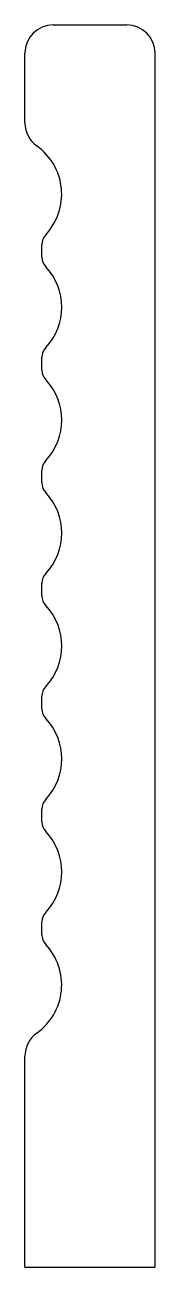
# Model space of a CAD drawing. Header units: millimetres. Extents: x 0 to 23, y 0 to 220.
import ezdxf

# ---------------------------------------------------------------- set-up
doc = ezdxf.new("R2010")
doc.units = ezdxf.units.MM

msp = doc.modelspace()

# ---------------------------------------------------------------- linework, layer by layer
at = {"color": 7, "linetype": 'Continuous', "lineweight": 25}
for p, q in [((5, 220), (18, 220)), ((0, 202.62), (0, 215)), ((23, 0), (23, 215)), ((3, 178.87), (3, 181.13)), ((3, 158.87), (3, 161.13)), ((3, 138.87), (3, 141.13)), ((3, 118.87), (3, 121.13)), ((3, 98.87), (3, 101.13)), ((3, 78.87), (3, 81.13)), ((3, 58.87), (3, 61.13)), ((0, 0), (0, 37.38)), ((0, 0), (23, 0))]:
    msp.add_line(p, q, dxfattribs=at)
for centre, radius, start, end in [((5, 215), 5, 90, 180), ((18, 215), 5, 0, 90), ((5, 202.62), 5, 180, 234.5041), ((-4, 190), 10.5, 316.9509, 54.5041), ((5.5, 181.13), 2.5, 136.9509, 180), ((5.5, 178.87), 2.5, 180, 223.0491), ((-4, 170), 10.5, 316.9509, 43.0491), ((5.5, 161.13), 2.5, 136.9509, 180), ((5.5, 158.87), 2.5, 180, 223.0491), ((-4, 150), 10.5, 316.9509, 43.0491), ((5.5, 141.13), 2.5, 136.9509, 180), ((5.5, 138.87), 2.5, 180, 223.0491), ((-4, 130), 10.5, 316.9509, 43.0491), ((5.5, 121.13), 2.5, 136.9509, 180), ((5.5, 118.87), 2.5, 180, 223.0491), ((-4, 110), 10.5, 316.9509, 43.0491), ((5.5, 101.13), 2.5, 136.9509, 180), ((5.5, 98.87), 2.5, 180, 223.0491), ((-4, 90), 10.5, 316.9509, 43.0491), ((5.5, 81.13), 2.5, 136.9509, 180), ((5.5, 78.87), 2.5, 180, 223.0491), ((-4, 70), 10.5, 316.9509, 43.0491), ((5.5, 61.13), 2.5, 136.9509, 180), ((5.5, 58.87), 2.5, 180, 223.0491), ((-4, 50), 10.5, 305.4959, 43.0491), ((5, 37.38), 5, 125.4959, 180)]:
    msp.add_arc(centre, radius, start, end, dxfattribs=at)

doc.saveas('drawing.dxf')
